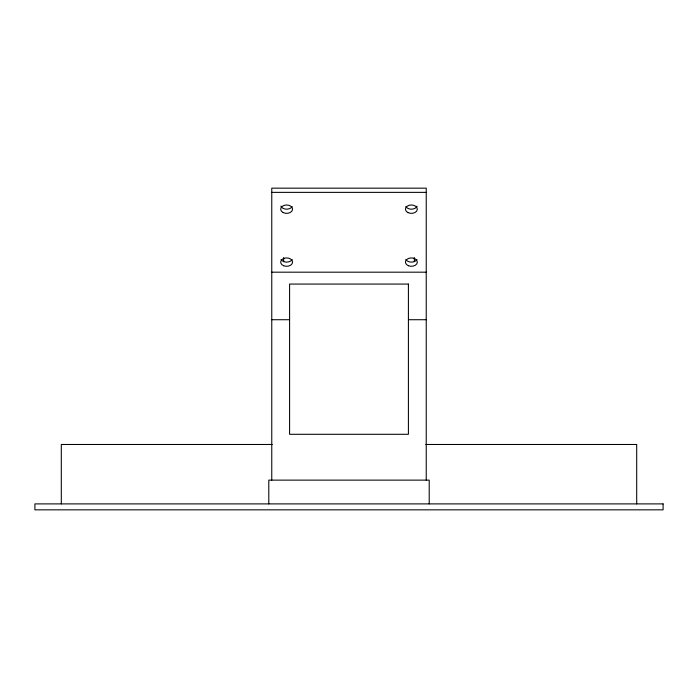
<?xml version="1.0" encoding="UTF-8"?>
<svg xmlns="http://www.w3.org/2000/svg" width="698" height="698" viewBox="0 0 698 698"><rect width="100%" height="100%" fill="white"/><g stroke="black" fill="none" stroke-linecap="round" stroke-linejoin="round"><path stroke-width="1.05" d="M271.766 192.369L426.234 192.369M271.766 272.185L426.234 272.185M271.766 319.719L289.591 319.719M408.409 319.719L426.234 319.719M272.22 444.478L61.302 444.478L61.302 503.895M425.78 444.478L636.698 444.478L636.698 503.895M429.209 503.895L429.209 480.128L268.791 480.128L268.791 503.895M426.234 480.128L426.234 188.163L271.766 188.163L271.766 480.128M414.35 257.501L414.35 261.698M283.65 257.501L283.65 261.698M416.907 259.447A5.942 4.197 0 0 1 411.384 262.108A5.942 4.197 0 0 1 405.861 259.447M292.139 259.447A5.942 4.197 0 0 1 286.616 262.108A5.942 4.197 0 0 1 281.093 259.447M417.099 206.128A5.942 4.197 0 0 1 411.672 209.164A5.942 4.197 0 0 1 405.861 206.512M292.139 206.512A5.942 4.197 0 0 1 286.328 209.164A5.942 4.197 0 0 1 280.901 206.128M408.409 284.069L289.591 284.069L289.591 434.296L408.409 434.296L408.409 284.069M663.1 503.895L34.9 503.895L34.9 509.837L663.1 509.837L663.1 503.895M408.409 265.746A5.942 4.197 0 0 0 417.325 262.108A5.942 4.197 0 0 0 408.409 258.469A5.942 4.197 0 0 0 408.409 265.746M283.65 265.746A5.942 4.197 0 0 0 292.558 262.108A5.942 4.197 0 0 0 283.65 258.469A5.942 4.197 0 0 0 283.65 265.746M407.964 212.602A5.942 4.197 0 0 0 417.299 209.548A5.942 4.197 0 0 0 408.888 205.36A5.942 4.197 0 0 0 407.964 212.602M283.196 212.602A5.942 4.197 0 0 0 292.532 209.548A5.942 4.197 0 0 0 284.121 205.36A5.942 4.197 0 0 0 283.196 212.602"/></g></svg>
